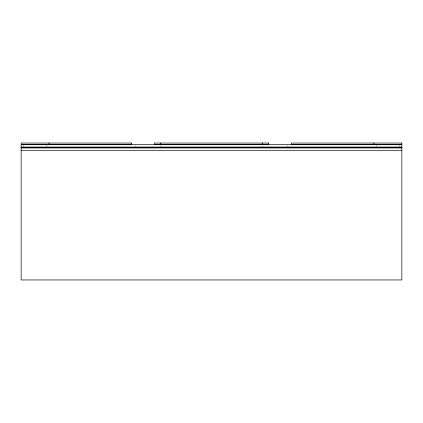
<?xml version="1.0" encoding="UTF-8"?>
<svg xmlns="http://www.w3.org/2000/svg" width="423" height="423" viewBox="0 0 423 423"><rect width="100%" height="100%" fill="white"/><g stroke="black" fill="none" stroke-linecap="round" stroke-linejoin="round"><path stroke-width="0.32" stroke-dasharray="2.12 1.59" d="M399.312 144.571L399.312 146.474M376.47 144.571L376.47 146.474M287.64 145.586L287.64 146.601M262.26 145.586L262.26 146.601M160.74 145.586L160.74 146.601M135.36 145.586L135.36 146.601M46.53 144.571L46.53 146.474M23.688 144.571L23.688 146.474"/><path stroke-width="0.63" d="M21.15 147.109L401.85 147.109M21.15 147.236L401.85 147.236M21.15 147.426L401.85 147.426M21.15 147.696L401.85 147.696M21.15 147.976L401.85 147.976M21.15 150.514L401.85 150.514M373.932 143.048L373.932 144.317M262.26 143.048L262.26 144.317M160.74 143.048L160.74 144.317M49.068 143.048L49.068 144.317M131.553 143.048L21.15 143.048L21.15 144.317L131.553 144.317L131.553 143.048M268.605 143.048L154.395 143.048L154.395 144.317L268.605 144.317L268.605 143.048M401.85 143.048L291.447 143.048L291.447 144.317L401.85 144.317L401.85 143.048M401.85 144.571L21.15 144.571L21.15 279.952L401.85 279.952L401.85 144.571"/></g></svg>
